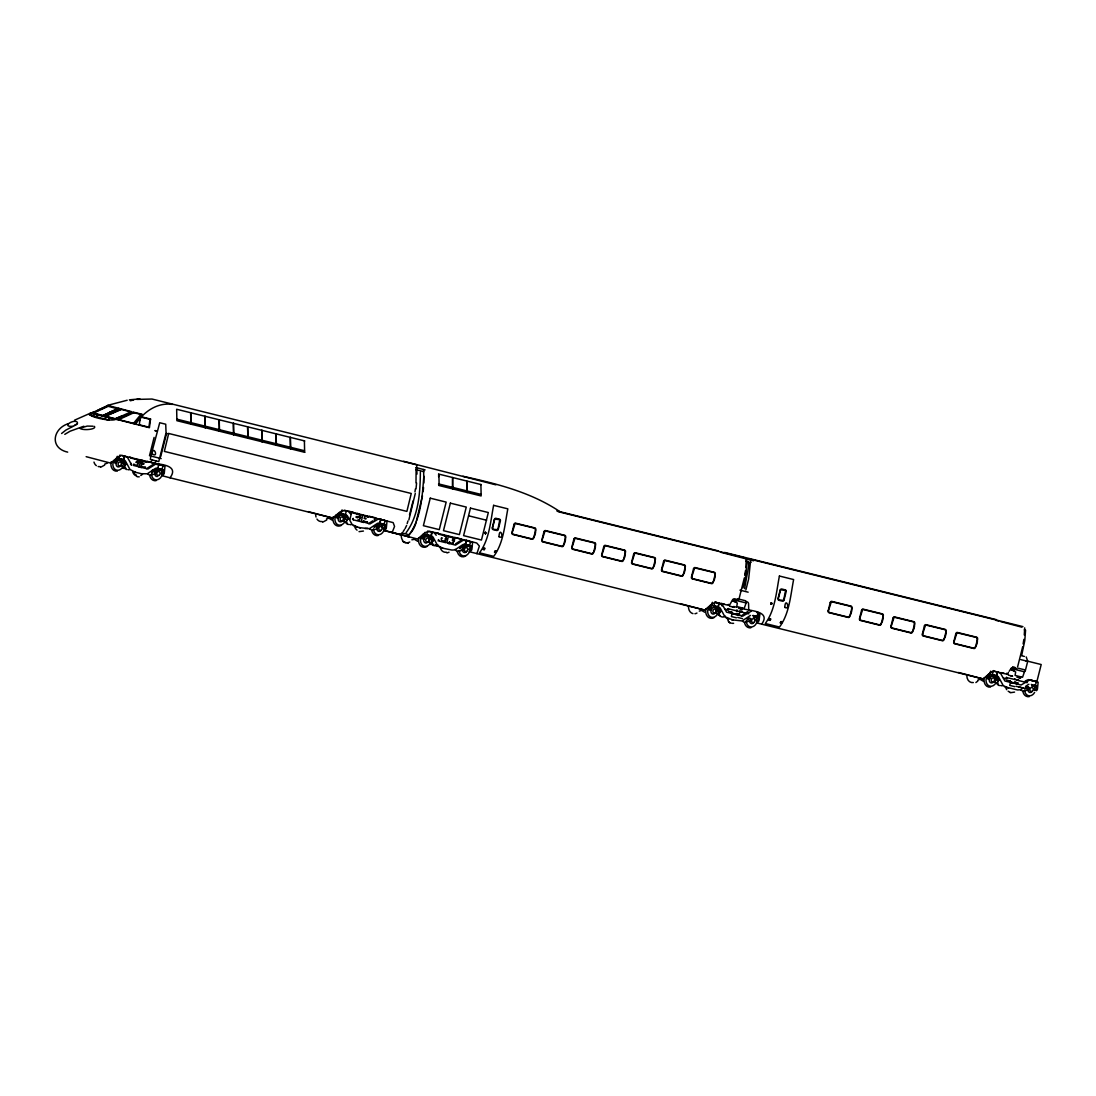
<?xml version="1.0" encoding="UTF-8"?>
<svg xmlns="http://www.w3.org/2000/svg" width="1096" height="1096" viewBox="0 0 1096 1096"><rect width="100%" height="100%" fill="white"/><g stroke="black" fill="none" stroke-linecap="round" stroke-linejoin="round"><path stroke-width="1.5" d="M130.438 464.115L131.164 464.951L131.164 463.416M141.85 466.321L141.124 467.677L140.822 466.69C139.617 466.526 147.124 467.197 145.412 467.129M352.487 519.052L353.213 519.874L353.213 518.34M449.894 542.41C448.839 541.602 448.949 544.753 449.565 542.438M756.98 618.815L755.76 620.583M1035.336 687.658L1034.103 689.439M191.115 424.207L190.581 412.713L176.661 409.26L176.881 420.686L304.743 452.319M190.814 424.125L190.882 412.781M205.336 427.728L204.815 416.233L190.814 412.767M205.048 427.646L205.116 416.302M219.57 431.249L219.036 419.741L205.034 416.288M219.269 431.166L219.337 419.823M233.791 434.77L233.27 423.262L219.269 419.809M233.503 434.687L233.558 423.344M248.025 438.277L247.491 426.782L233.489 423.33M247.723 438.208L247.792 426.865L262.245 430.44M262.245 441.798L261.725 430.303M261.944 441.729L262.013 430.372L276.48 433.961M276.48 445.319L275.945 433.824M276.178 445.25L276.247 433.893L290.7 437.482M290.7 448.839L290.18 437.345M290.399 448.771L290.467 437.414L304.743 440.948M304.633 452.292L304.4 440.866M423.837 476.198C422.234 496.639 421.015 520.107 407.794 536.602L409.288 536.971L384.025 530.368M423.864 483.048L423.604 469.54M438.633 476.774C438.701 466.937 439.578 490.46 438.578 483.911L453.045 487.487L452.99 488.98M452.511 487.35L452.456 477.486L438.537 474.047M452.689 488.912L452.758 477.568M467.225 492.501L466.69 481.007L452.689 477.541M466.923 492.433L466.992 481.076L481.254 484.61M438.77 485.46L481.144 495.954L480.911 484.528M746.349 559.015L745.787 567.591M747.225 561.33L745.348 578.592L742.978 587.922M750.664 560.07L748.637 579.03L745.869 589.963M1024.705 627.871L1024.281 634.968M745.951 561.015L748.5 561.645L748.705 565.92L744.595 588.607M745.362 622.09L750.281 621.021L750.883 618.76M139.247 425.193L140.028 418.891L141.644 416.864L150.645 419.083M139.932 420.59L140.124 419.097M150.536 419.056L149.412 427.714L91.132 412.863L74.542 420.179M416 482.829L416.124 467.691M416.014 488.885L416.59 482.994M423.138 491.666L423.549 487.515M757.624 617.733L758.569 613.719M414.946 491.885L415.411 488.926M415.288 493.474L408.877 519.874M422.481 495.844L416.48 520.6M744.787 575.099L745.513 570.537M745.266 575.099L745.992 570.509M1023.13 643.955L1023.856 639.393M151.796 473.787L151.906 471.266M117.272 456.306L115.436 460.813A2.055 1.63 -75.3 0 0 115.559 462.923L116.834 462.635L116.176 461.087L117.368 458.32L123.725 459.895A4.453 3.535 -75.3 0 1 125.711 461.512L130.027 469.526L135.383 472.239M120.053 454.963L118.669 459.032M122.766 461.485L121.779 461.238L121.574 465.499L124.876 468.225M123.492 460.238L124.643 455.703M137.74 459.758C139.809 459.457 138.192 465.951 136.644 464.964M138.452 466.677L141.535 467.033M139.932 466.649L139.206 466.458L140.877 459.854M139.206 466.458L140.877 466.882L142.549 460.279M154.111 437.427L149.494 455.689L150.399 455.936M152.467 460.032L150.371 459.512L150.837 456.046L159.728 422.741L165.729 424.221L166.058 432.838L158.756 461.594L155.659 460.813M157.701 468.704L158.852 464.156M160.674 456.69L166.551 433.454L167.332 433.66M134.013 471.883L141.261 473.705L147.289 473.801L154.906 468.732A4.453 3.535 -75.3 0 1 157.44 468.225L162.071 469.376L163.03 465.595L155.522 464.183L147.919 469.02L133.37 465.416M162.427 469.444L161.783 473.13M341.089 514.065L342.089 509.887M350.638 514.079L348.555 511.49L346.418 510.955L345.295 514.695L339.418 513.243L338.226 516.024L338.883 517.572L337.609 517.846A2.055 1.63 -75.3 0 1 337.486 515.736L338.746 513.517M349.939 519.326L351.775 512.051L353.118 512.407M360.42 516.216L359.447 520.066L357.995 519.71M362.927 514.778L361.255 521.381L361.981 521.573M363.584 521.97L369.955 523.943L378.613 518.915L385.08 520.518L384.121 524.299L379.791 523.23L380.75 519.449M374.079 526.984L378.052 524.422L379.12 524.683L378.641 525.573A3.302 2.617 -75.3 0 0 377.216 528.93L379.353 524.957L374.38 527.245M379.75 523.628L380.901 519.093M384.477 524.368L384.203 527.368L382.984 528.382M409.507 515.024L413.055 500.995M424.906 532.409L423.07 536.903A2.055 1.63 -75.3 0 0 423.193 539.013L424.467 538.739L423.81 537.191L424.988 534.41L431.358 535.985A4.453 3.535 -75.3 0 1 433.345 537.615L437.647 545.616L443.017 548.343M426.673 535.232L427.673 531.053L434.139 532.656L436.222 535.245M429.413 537.328L429.235 541.808M431.906 532.108L430.879 535.875L426.714 534.848M431.125 536.328L432.276 531.793M442.332 538.122C441.017 536.191 440.277 541.41 443.579 540.89M445.346 539.958L446.319 536.108L442.99 535.273M446.839 542.547L448.511 535.944M452.826 537.725C456.868 538.067 452.963 545.794 449.524 542.342M459.662 548.151L463.635 545.603L464.704 545.863L464.225 546.753A3.302 2.617 -75.3 0 0 462.8 550.096L458.183 551.055M459.964 548.411L464.937 546.123L462.8 550.096M465.375 544.411L466.334 540.616C473.445 539.739 469.568 548.356 465.69 544.479M465.334 544.794L466.485 540.26M470.061 545.548L469.787 548.548L468.567 549.548M485.281 533.766L485.281 532.177L485.624 533.738M712.373 602.307L710.249 607.951A2.055 1.63 -75.3 0 0 710.372 610.061L711.647 609.773L710.989 608.225L712.181 605.458L718.538 607.033A4.453 3.535 -75.3 0 1 720.524 608.65L724.84 616.664L733.128 620.158M713.852 606.266L714.866 602.101M713.907 605.883L717.976 606.896L719.099 603.143M732.142 613.527L731.375 616.541L736.389 617.788M744.321 577.962L738.8 599.827L734.731 598.827A2.548 2.014 -75.3 0 0 732.525 599.923L729.32 605.485L715.496 602.348L712.29 603.677L704.687 610.061L469.239 551.699M756.966 616.938L758.117 612.404M756.774 618.432L757.24 616.582M771.063 602.869C770.885 606.321 770.255 602.279 771.735 603.143M771.666 604.211L771.447 602.964M990.716 671.163L988.606 676.807A2.055 1.63 -75.3 0 0 988.715 678.917L989.989 678.63L989.332 677.081L990.524 674.314L996.565 675.807L997.524 672.026L1000.497 673.204L1004.909 681L1021.075 685L1029.719 679.986M993.36 670.588L992.209 675.122M995.1 677.068L994.771 681.698M997.524 672.026L996.483 675.78M1017.54 667.122L1022.678 646.818M1021.719 655.216L1024.801 640.502L1025.568 630.186L1024.308 629.871M1025.185 671.245L1027.706 661.313L1026.212 656.929M1026.952 687.918L1028.528 686.959M1031.295 684.397C1034.953 688.069 1038.761 680.767 1033.706 680.986M1036.46 681.246L1036.926 682.164M1035.117 687.288L1035.583 685.438M1036.926 681.438L1041.2 664.532L1026.336 660.847M86.146 456.676L110.655 463.115L118.245 456.731L121.464 455.402L154.961 463.403L156.098 460.923M407.164 523.6L407.931 520.997M771.598 603.992L771.639 603.238M422.96 534.327L422.44 535.437M710.14 605.362L709.619 606.472M988.482 674.218L987.976 675.328M343.651 520.627L343.692 516.737M719.688 615.363L716.387 612.637L716.455 608.938M1029.226 687.617L1028.322 689.987A3.302 2.617 -75.3 0 1 1028.938 687.548M746.609 620.925L744.444 622.61L742.54 621.185M405.095 528.615L406.616 525.45M162.372 475.787L170.031 477.801C178.415 466.636 164.523 464.635 155.536 463.553L154.961 463.403M392.08 532.725L394.546 526.423L393.163 522.614L345.021 510.421L340.294 511.654L332.691 518.038L170.031 477.801M476.897 553.713L479.377 546.068L476.719 543L429.851 531.409L425.111 532.642L417.521 539.027L393.012 532.588M757.076 622.953L761.679 624.158C771.57 610.541 749.157 611.02 741.074 608.266M363.598 522.45L363.899 521.244L363.68 522.463M747.171 618.856L748.5 618.377L748.116 619.939L747.171 619.692M1025.514 687.713L1026.459 686.781L1026.459 688.795L1018.663 686.85M96.489 416.85L97.736 414.932M106.052 417.124L104.915 419.069L103.531 418.727M108.436 419.932L109.71 417.96L108.792 417.74M422.111 535.875L421.7 536.547A2.055 1.63 -75.3 0 0 421.522 537.287M97.585 414.973L96.914 414.617M106.134 417.22L105.243 416.809M109.833 418.001L108.545 419.96L106.928 419.563M403.15 531.546L404.438 529.587M483.199 549.329L484.24 549.589M484.199 549.178L483.309 548.959M495.584 551.987L494.68 551.768M769.995 619.87L769.091 619.651M781.366 622.679L780.462 622.46M1008.43 672.396L1007.662 674.341L993.853 671.204L990.633 672.533L983.043 678.917L761.679 624.158M1009.252 671.19L1010.868 668.779A2.548 2.014 -75.3 0 1 1013.074 667.683L1017.143 668.683M142.055 414.726L140.891 414.425L133.52 423.344L117.464 419.33M156.002 469.499L152.043 472.061M135.589 424.289C143.521 411.945 157.098 402.164 172.469 404.41M406.082 532.711C418.713 515.969 420.165 492.597 420.371 472.171M134.383 423.988L142.329 414.37L133.315 412.123L116.861 419.617M402.205 532.615L400.314 534.752L384.011 530.491M741.91 610.965L739.636 611.047M485.583 533.601L485.857 532.546M771.379 604.293L771.557 603.101M89.256 414.713L90.749 415.083L92.393 413.411L105.915 416.973M107.435 463.074L104.764 464.088M125.985 464.17L124.259 467.375L126.41 469.595M329.485 517.997L326.512 518.901M348.035 519.093C345.678 520.175 345.802 525.135 348.898 524.463M415.069 539.164L411.863 539.807M433.619 540.273C430.098 541.89 432.961 548.206 435.989 544.657M446.606 538.369L445.812 538.615M702.248 610.198L699.289 611.116M720.798 611.308C716.263 614.459 722.168 619.158 725.251 616.062M980.591 679.054L977.92 680.082M999.141 680.164C996.798 681.233 996.922 686.206 1000.018 685.534M61.582 433.509L65.87 430.098L76.816 424.371M104.654 465.088L100.599 467.28M326.704 520.011L322.649 522.203M975.892 682.548L977.81 681.082M742.417 607.883L741.225 608.349M1020.76 676.725L1019.568 677.191M77.528 423.536L74.501 425.399M374.174 519.874L375.175 519.189M747.938 611.404L741.362 615.788M1025.281 680.931L1028.349 679.63L1038.145 682.178L1037.46 688.891A2.055 1.63 -75.3 0 1 1036.364 690.699L1035.364 689.85L1036.679 688.795L1036.953 685.795L1035.227 685.37M485.446 533.697L485.542 532.245M146.549 468.65L154.152 463.827M368.599 523.587L372.777 520.806M438.071 545.013L436.345 546.068L435.016 545.452M455.566 543.822L461.786 539.931M458.991 550.521L456.95 551.535L455.087 549.384M1022.993 688.096L1020.458 689.781L1017.444 689.946L1004.388 686.699M1025.527 686.411L1028.062 684.726A4.453 3.535 -75.3 0 1 1028.897 684.315M748.39 618.815L749.801 617.884M1026.733 687.672L1028.158 686.726M423.056 538.451L421.823 538.657M64.787 434.359L70.089 431.208L83.858 426.234M1014.965 678.767L1014.704 679.534M68.418 423.631C52.813 428.468 49.293 448.086 67.692 452.141M93.133 412.918L96.695 411.206M118.711 419.631L133.931 412.699M91.475 412.945L94.256 411.603M98.147 410.11L108.285 405.547L131.438 411.63L114.957 419.124M91.817 413.041L107.915 405.438M100.503 409.411L104.682 407.479M93.475 413.028L108.216 406.328L117.738 408.822L102.997 415.535L92.064 412.658M102.243 415.781L117.738 408.822M104.531 416.384L120.998 408.89M105.134 416.096L120.848 409.288L130.821 411.904M105.586 416.22L120.93 409.657M115.107 418.727L121.807 416.042M97.887 410.63L99.12 410.055M108.956 412.671L118.724 408.287M129.04 469.855L127.753 469.609M149.96 475.349L147.727 474.047M351.09 524.779L349.802 524.546M372.01 530.272L369.777 528.971M1002.196 685.836L1000.922 685.603M1023.116 691.343L1020.897 690.028M363.173 521.066L364.187 521.956L362.872 522.258M438.373 539.657L439.099 540.492L438.071 540.862M727.73 608.664L742.417 612.308M1006.073 677.52L1019.321 680.452M751.034 562.275L748.815 563.043M363.434 531.053L359.05 531.642M446.894 552.946L449.018 552.22M1014.553 692.11L1010.279 692.74M160.948 473.445L161.824 474.349A2.055 1.63 -75.3 0 0 162.359 473.91L163.523 472.801L163.797 469.8L162.071 469.376M162.304 473.815L163.194 474.705A2.055 1.63 -75.3 0 0 164.304 472.897L164.975 466.184L158.865 464.567M107.614 405.369L127.177 400.245M1034.994 690.343L1034.008 689.576M115.642 419.302C111.518 422.152 83.063 415.973 91.132 412.863L92.091 413.082M152.33 472.321L156.331 469.787L157.427 470.061M130.273 400.766L133.507 400.026M150.549 474.952L155.577 473.91M372.599 529.889L377.517 528.806M458.882 550.85L463.211 550.014M1023.705 690.946L1028.747 689.905M751.377 611.13L742.732 616.144L735.389 614.377M136.726 399.41L152.002 399.04L416.644 464.814L416.973 474.116M129.383 399.821L139.918 398.917M741.239 611.938L739.389 611.787M122.971 468.362L125.972 468.198M364.968 528.519L367.968 528.368M430.605 544.452L433.605 544.287M360.091 516.696L360.488 517.353L357.94 516.339M737.074 609.938L736.211 610.431L737.293 611.116M137.123 476.746L139.261 476.842M408.233 543.383L404.04 542.342L402.506 540.712M142.795 463.293L141.343 463.43L142.644 464.553M93.092 426.207L87.214 426.084L79.803 428.276C82.871 430.838 97.023 429.385 94.434 426.371M137.37 461.69L138.439 462.43L136.794 461.731M137.411 462.43L138.822 461.759M453.004 539.766L454.073 540.506L452.429 539.821M453.045 540.506L454.456 539.835M143.439 464.115L141.891 463.375L143.782 464.156M358.488 517.216L360.694 517.463L360.57 516.517M1016.184 679.643L1017.979 679.904M131.753 465.019L127.342 457.21L121.875 455.429M119.094 458.745L123.41 459.813M346.418 510.955L343.925 510.352M718.14 606.937L719.182 603.17L715.25 602.197L722.154 604.348L726.566 612.157L734.649 614.157M756.884 616.514L752.952 615.541M90.886 413L92.393 413.411M107.203 405.684L108.271 405.958M733.58 607.17L732.525 606.91L733.813 607.211M137.521 465.17L137.699 465.211M453.169 543.26L453.333 543.287M358.995 527.587L369.338 528.724L376.955 523.669A4.453 3.535 -75.3 0 1 379.49 523.162L385.847 524.737L385.573 527.738L384.271 528.765L385.244 529.628A2.055 1.63 -75.3 0 0 386.354 527.82L387.025 521.121L380.915 519.49M731.758 619.802L742.102 620.939L749.719 615.87A4.453 3.535 -75.3 0 1 750.541 615.459M135.356 459.183L138.685 460.019L136.479 459.457M360.748 514.942L356.652 513.914M364.9 515.942L365.817 516.189L364.173 515.75L365.612 516.106M161.372 469.609L158.002 468.773M1025.308 669.957L1018.513 668.286M451.196 537.287L449.757 536.93L450.826 537.204M161.126 470.581L157.084 469.568M340.322 514.873L344.459 515.928M430.344 536.136L425.919 535.026M733.512 607.143L729.662 606.17M430.098 537.122L425.673 535.999M995.867 676.04L992.497 675.191M1034.528 685.603L1031.994 684.973M991.428 675.944L995.182 676.89M445.332 541.301L444.538 541.136L445.538 541.369M146.7 461.991L144.398 461.43L146.659 461.978M365.42 516.093L368.749 516.928L367.996 516.737M446.319 536.108L444.825 535.739M756.706 612.459L759.953 613.664L759.117 620.035A2.055 1.63 -75.3 0 1 758.007 621.843L757.021 621.007L758.336 619.939L758.61 616.938L752.884 615.527M997.442 671.999L993.209 670.958M1030.747 680.205L1032.98 680.753M1019.266 677.808L1020.582 678.15L1019.486 677.876M748.157 592.183L739.964 590.141M745.801 600.827L737.772 598.827M454.087 538.026L450.744 537.191M344.473 514.901L341.377 514.134M465.389 544.78L464.526 544.575L468.129 545.493M118.861 460.087L117.984 459.882L122.026 460.895M382.888 525.45L379.134 524.505M465.142 545.753L464.279 545.548L468.307 546.562M366.694 521.874L367.448 522.052L366.489 521.792M728.593 611.376L731.772 612.185L729.991 611.732M731.457 612.102L732.155 612.267M1006.95 680.232L1010.115 681.041L1008.347 680.589M1009.8 680.959L1010.17 681.027M1015.622 682.383L1014.458 682.082L1018.115 683.014L1016.348 682.575M738.581 608.39L742.293 609.321L740.923 608.951M1010.868 675.766L1012.622 676.191L1011.252 675.835M403.671 461.293L495.844 484.829M462.923 476.267C497.022 483.747 531.779 492.364 560.974 512.366L744.622 557.782M556.837 510.928L718.044 550.809M724.593 552.425L996.401 619.665M751.171 559.412L1022.965 626.638M995.839 620.322L998.771 621.048M190.636 422.577L176.936 419.193M190.937 422.645L204.856 426.097M205.158 426.166L219.09 429.618M219.392 429.687L233.311 433.139M233.612 433.208L247.545 436.646M247.847 436.729L261.766 440.167M262.067 440.25L276 443.688M276.302 443.77L290.221 447.209M290.522 447.278L304.455 450.73M452.812 487.432L466.745 490.871M467.033 490.953L480.966 494.392M140.891 414.425L136.342 413.302M141.521 417.234L149.974 419.316L148.946 427.193L139.261 424.796M134.698 423.631L133.52 423.344M155.796 430.797L154.892 430.564L156.577 431.002M95.092 416.507L96.599 416.877M108.847 420.042L91.776 415.576M468.691 515.819L486.555 520.244M1021.157 655.655L1024.363 656.436M746.034 601.622L747.157 601.896A2.548 2.014 -75.3 0 1 748.582 603.896L748.732 610.28M150.837 456.046L160.057 458.32M156.002 460.909L151.906 459.882M147.234 461.361L153.851 463.005M349.46 511.394L352.761 512.202M369.284 516.285L375.901 517.929M435.044 532.56L438.345 533.368M454.867 537.465L461.485 539.095M733.662 606.472L736.69 607.225M1036.131 681.575L1030.72 680.041M466.334 540.616L463.156 540.287L455.539 545.109L447.469 543.109M444.113 535.56L438.551 534.149M739.773 611.582L748.869 613.829M1018.115 680.424L1027.212 682.685M119.478 458.84L123.327 459.799L124.286 456.005M495.981 551.863L494.954 551.685M770.392 619.733L769.365 619.569M781.763 622.555L780.626 622.213M341.527 513.777L345.774 514.819A4.453 3.535 -75.3 0 1 347.761 516.435L352.076 524.45L357.433 527.176M992.634 674.835L996.881 675.876A4.453 3.535 -75.3 0 1 998.867 677.506L1003.183 685.521L1008.539 688.233M725.155 609.212L726.675 609.582M1003.511 678.054L1005.018 678.438M1016.252 683.411L1010.142 681.904L1013.732 683.219M353.803 519.942L361.885 521.943M439.386 541.109L445.853 542.712M737.759 617.445L742.54 618.624M1016.102 686.288L1020.883 687.48M1014.745 686.63L1009.717 685.397L1010.485 682.383L1014.047 683.301M1020.76 659.614L1027.706 661.313L1025.856 660.792M1018.417 677.629L1019.102 677.794M444.88 535.752L445.565 535.93M452.949 537.752L454.319 538.095M137.247 459.649L138.685 460.019M716.4 607.951L713.907 607.321M136.616 413.37L132.712 412.384M447.565 542.739L448.511 542.972L447.785 542.794M115.272 419.412L110.258 418.11M1031.87 680.52L1034.432 681.123M1031.747 685.945L1034.227 686.548M753.637 616.116L755.747 616.623M753.39 617.089L755.5 617.596M738.005 613.719L739.773 614.157L736.704 613.376M1012.649 666.793L1014.91 667.382M1011.005 668.478L1024.596 671.834M1011.375 670.081L1014.252 670.807M732.662 599.622L746.239 602.978M733.032 601.225L735.909 601.964M1016.924 677.246L1017.65 677.438M714.154 606.335L717.469 607.157M143.371 461.169L144.494 461.443M380.038 523.696L382.97 524.409M365.242 521.504L363.598 521.08M119.341 459.197L122.273 459.923M135.178 464.594L133.548 464.17M366.379 516.326L368.366 516.805M735.704 614.445L731.799 613.048L738.622 615.171M140.151 466.69L140.877 466.882M466.499 540.657L472.609 542.287L471.938 549A2.055 1.63 -75.3 0 1 470.828 550.809L469.841 549.959L471.157 548.904L471.431 545.904L465.06 544.328A4.453 3.535 -75.3 0 0 462.539 544.835L454.922 549.891L451.922 550.055L441.647 547.986L436.29 545.26M143.727 461.252L142.124 460.841M1008.347 675.122L1011.471 675.89M740.553 608.869L741.129 609.02M143.768 461.252L143.11 461.087M416.165 467.581L425.097 469.91M1000.703 621.61L1021.773 627.145M415.644 469.568L423.81 471.705M720.428 552.192L753.582 560.796M558.028 511.585L560.974 512.366M106.189 416.37L115.71 418.864M72.432 426.344C60.527 426.988 74.72 418.234 77.487 422.481M1001.086 672.615L1004.142 673.41M1035.076 685.712L1036.679 686.123M721.209 603.348L724.264 604.156M995.058 677.26L996.209 678.958M159.523 458.183L161.167 458.594M756.733 616.856L758.336 617.267M442.866 534.588L444.195 534.944M437.359 533.231L438.701 533.574M357.282 513.421L358.611 513.764M994.839 681.52L998.031 684.219M352.967 512.969L357.981 514.202M958.534 672.478L983.043 678.917M469.554 545.808L471.143 546.233M152.084 462.69L151.385 462.019M129.725 457.128L131.068 457.484M130.917 458.046L135.931 459.279M383.97 524.642L385.559 525.066M750.281 621.021L749.979 621.131A3.302 2.617 -75.3 0 1 750.596 618.692M680.178 603.622L704.687 610.061M161.92 469.718L163.523 470.143M402.766 533.122L408.945 534.752L411.617 531.738A17.7 10.755 -76.1 0 0 416.179 521.97M429.317 541.616L432.495 544.328M343.61 520.422L346.925 523.148M308.182 511.599L332.691 518.038M121.574 465.499L124.821 468.595M405.78 542.589L402.835 541.451M93.626 413.754L94.557 413.987L93.16 415.918L90.749 415.083M360.365 527.957L353.282 525.628M1016.156 683.794L1016.965 684.027M135.781 462.17L138.11 463.046M452.319 540.575L453.744 541.136M365.954 518.326L364.42 517.737M365.831 519.079L364.105 518.408M357.556 517.833L355.995 517.23M143.055 463.074L143.905 463.389M356.31 516.517L360.146 517.983M445.127 538.903L446.25 539.807M726.045 617.843L728.826 619.021M728.676 622.049L730.484 622.898M1010.923 669.218L1015.663 671.944L1015.088 675.41L1019.732 676.575L1022.554 677.26L1024.226 672.506M732.58 600.361L737.32 603.088L736.745 606.554L741.389 607.718L744.211 608.403L745.869 603.649M980.495 679.561L983.071 681.096M702.152 610.705L704.728 612.239M414.973 539.657L417.549 541.205M329.389 518.49L331.965 520.038M1007.484 674.204L1006.662 673.245M729.128 605.348L728.306 604.389M994.36 681.589L997.977 684.575M719.634 615.733L716.017 612.733A3.302 2.617 -75.3 0 0 716.346 609.116L716.168 608.869M432.454 544.685L428.837 541.698A3.302 2.617 -75.3 0 0 429.166 538.081M343.254 520.532L346.87 523.518M996.867 680.287L998.045 681.328M998.237 681.575L995.771 677.232M718.524 611.431L719.894 612.719M431.345 540.397L432.523 541.438M432.715 541.671L430.235 537.328M345.761 519.216L347.131 520.504M123.711 464.293L125.081 465.581M987.688 678.904L987.345 678.547A2.055 1.63 -75.3 0 1 987.085 677.917M709.345 610.047L709.002 609.705A2.055 1.63 -75.3 0 1 708.742 609.061M336.582 517.833L336.239 517.49A2.055 1.63 -75.3 0 1 335.979 516.846M114.532 462.909L114.189 462.567A2.055 1.63 -75.3 0 1 114.08 460.457M728.347 621.309L729.895 622.939M1006.635 677.314L1007.019 678.588L1005.69 679.068M728.292 608.472L728.676 609.746L727.333 610.225M382.888 528.505L383.874 529.272A2.055 1.63 -75.3 0 0 384.408 528.834M718.688 611.65L717.428 608.376M344.966 517.737L345.925 519.436M122.916 462.8L123.875 464.512M997.511 677.15L998.936 679.821M720.593 610.965L719.154 608.294A4.453 3.535 -75.3 0 0 718.634 607.54M433.413 539.917L431.975 537.245A4.453 3.535 -75.3 0 0 431.44 536.506M347.829 518.75L346.391 516.079A4.453 3.535 -75.3 0 0 345.857 515.339M125.78 463.827L124.341 461.156A4.453 3.535 -75.3 0 0 123.136 459.854M721.483 604.855L722.045 605.924M717.579 608.623L717.866 610.116M430.385 537.574L430.673 539.068M344.651 516.161L345.103 517.901M122.615 461.238L123.053 462.978M1029.171 696.672A7.96 6.316 -75.3 0 1 1023.02 692.165M1034.624 692.398A6.795 5.398 -75.3 0 1 1028.486 695.713A6.795 5.398 -75.3 0 1 1024.664 689.932M1031.788 691.946A3.302 2.617 -75.3 0 1 1027.897 689.877M994.702 677.972A3.302 2.617 -75.3 0 1 994.867 680.411M990.51 687.096A7.96 6.316 -75.3 0 1 984.331 677.78M996.716 676.753A6.795 5.398 -75.3 0 1 996.99 678.767M995.963 682.835A6.795 5.398 -75.3 0 1 988.291 685.425A6.795 5.398 -75.3 0 1 987.03 676.301M993.127 682.383A3.302 2.617 -75.3 0 1 989.332 680.931A3.302 2.617 -75.3 0 1 991.675 676.479M995.511 675.52A4.453 3.535 -75.3 0 1 996.291 675.848M987.044 677.177A2.055 1.63 -75.3 0 1 987.236 676.438M1009.964 692.056A7.96 6.316 -75.3 0 1 1008.169 691.206M1006.731 689.685A7.96 6.316 -75.3 0 1 1005.813 687.644M973.303 682.575A7.96 6.316 -75.3 0 1 966.823 675.711M426.974 546.534A7.96 6.316 -75.3 0 1 420.412 545.589A7.96 6.316 -75.3 0 1 418.809 537.889M431.18 536.848A6.795 5.398 -75.3 0 1 431.468 538.876M430.44 542.945A6.795 5.398 -75.3 0 1 422.768 545.534A6.795 5.398 -75.3 0 1 421.508 536.41M428.413 541.588A3.302 2.617 -75.3 0 1 427.591 542.479M426.591 542.972A3.302 2.617 -75.3 0 1 423.714 540.424A3.302 2.617 -75.3 0 1 426.139 536.588M465.636 556.097A7.96 6.316 -75.3 0 1 457.498 552.274M469.869 550.535A6.795 5.398 -75.3 0 1 464.663 555.905A6.795 5.398 -75.3 0 1 459.416 552.055M466.252 552.055A3.302 2.617 -75.3 0 1 462.375 549.986M462.992 547.534A3.302 2.617 -75.3 0 1 464.8 546.15M750.828 627.816A7.96 6.316 -75.3 0 1 744.677 623.309M756.24 615.719A6.795 5.398 -75.3 0 1 757.035 617.459M757.048 621.569A6.795 5.398 -75.3 0 1 750.993 626.981A6.795 5.398 -75.3 0 1 746.321 621.076M754.582 618.569A3.302 2.617 -75.3 0 1 754.87 619.733M753.445 623.09A3.302 2.617 -75.3 0 1 749.554 621.021M714.154 617.582A7.96 6.316 -75.3 0 1 707.605 616.623A7.96 6.316 -75.3 0 1 705.988 608.924M718.373 607.896A6.795 5.398 -75.3 0 1 718.387 612.006M717.62 613.979A6.795 5.398 -75.3 0 1 709.948 616.582A6.795 5.398 -75.3 0 1 708.687 607.444M714.784 613.527A3.302 2.617 -75.3 0 1 710.989 612.075A3.302 2.617 -75.3 0 1 713.332 607.622M708.701 608.321A2.055 1.63 -75.3 0 1 708.893 607.581M409.753 542.013A7.96 6.316 -75.3 0 1 407.767 542.684M402.547 540.232A7.96 6.316 -75.3 0 1 401.287 535.821M446.428 552.247A7.96 6.316 -75.3 0 1 440.277 547.753M733.608 623.295A7.96 6.316 -75.3 0 1 731.621 623.199M728.388 620.829A7.96 6.316 -75.3 0 1 727.456 618.788M696.946 613.048A7.96 6.316 -75.3 0 1 694.946 613.719M692.96 613.637A7.96 6.316 -75.3 0 1 688.48 606.855M322.183 521.518A7.96 6.316 -75.3 0 1 316.963 519.066M316.032 517.011A7.96 6.316 -75.3 0 1 315.703 514.654M357.049 530.135A7.96 6.316 -75.3 0 1 354.693 526.587M100.133 466.595A7.96 6.316 -75.3 0 1 98.147 466.499M96.352 465.649A7.96 6.316 -75.3 0 1 93.982 462.087M142.576 474.102A7.96 6.316 -75.3 0 1 140.781 475.486M136.808 476.061A7.96 6.316 -75.3 0 1 132.643 471.65M136.068 474.664A6.795 5.398 -75.3 0 1 134.534 473.938M343.582 516.901A3.302 2.617 -75.3 0 1 343.76 519.353M341.39 525.368A7.96 6.316 -75.3 0 1 334.842 524.422A7.96 6.316 -75.3 0 1 333.225 516.723M345.61 515.682A6.795 5.398 -75.3 0 1 345.884 517.696M344.856 521.765A6.795 5.398 -75.3 0 1 337.184 524.368A6.795 5.398 -75.3 0 1 335.924 515.243M342.007 521.312A3.302 2.617 -75.3 0 1 338.226 519.86A3.302 2.617 -75.3 0 1 340.555 515.408M335.938 516.12A2.055 1.63 -75.3 0 1 336.116 515.38M378.065 535.601A7.96 6.316 -75.3 0 1 371.914 531.108M384.285 529.368A6.795 5.398 -75.3 0 1 378.216 534.78A6.795 5.398 -75.3 0 1 373.544 528.875M381.819 526.354A3.302 2.617 -75.3 0 1 382.107 527.532M380.668 530.875A3.302 2.617 -75.3 0 1 376.901 527.546M377.408 526.368A3.302 2.617 -75.3 0 1 378.216 525.464M117.354 471.116A7.96 6.316 -75.3 0 1 111.176 461.786M123.56 460.758A6.795 5.398 -75.3 0 1 123.574 464.868M122.807 466.841A6.795 5.398 -75.3 0 1 115.875 469.883A6.795 5.398 -75.3 0 1 113.107 462.279M119.971 466.389A3.302 2.617 -75.3 0 1 116.19 463.046M116.697 461.882A3.302 2.617 -75.3 0 1 118.519 460.484M156.016 480.678A7.96 6.316 -75.3 0 1 149.864 476.171M162.222 470.321A6.795 5.398 -75.3 0 1 162.496 472.335M162.235 474.431A6.795 5.398 -75.3 0 1 156.18 479.843A6.795 5.398 -75.3 0 1 151.508 473.938M151.769 471.842A6.795 5.398 -75.3 0 1 152.536 469.869M157.619 476.445A3.302 2.617 -75.3 0 1 154.742 473.883M154.851 472.623A3.302 2.617 -75.3 0 1 157.166 470.047M448.456 542.794C449.182 545.767 450.511 540.547 448.456 542.794M151.919 453.662C159.084 459.114 153.659 444.305 151.919 453.662M498.968 536.684C505.092 540.177 499.666 525.094 498.968 536.684M784.75 607.376C791.038 610.746 785.49 595.745 784.75 607.376M155.564 472.801L155.166 474.006A3.302 2.617 -75.3 0 1 156.605 470.65L157.468 469.869L155.564 472.801M492.515 527.82L493.186 529.313L497.844 529.669L499.817 519.668L494.789 519.12L492.515 527.82M512.175 532.683L512.846 534.177L532.108 538.944C534.958 537.725 536.766 530.628 534.821 528.217L515.147 523.463L512.175 532.683M542.095 540.081L542.767 541.575L562.029 546.342C564.878 545.123 566.673 538.04 564.741 535.615L545.068 530.861L542.095 540.081M572.002 547.479L572.687 548.986L591.95 553.74C594.786 552.521 596.594 545.438 594.662 543.027L574.975 538.259L572.002 547.479M601.923 554.877L602.595 556.384L621.857 561.138C624.706 559.933 626.515 552.836 624.569 550.425L604.896 545.657L601.923 554.877M631.844 562.289L632.515 563.782L651.778 568.55C654.627 567.331 656.422 560.234 654.49 557.823L634.817 553.055L631.844 562.289M661.751 569.687L662.436 571.18L681.698 575.948C684.534 574.729 686.343 567.632 684.411 565.221L664.724 560.453L661.751 569.687M691.672 577.085L692.343 578.578L711.605 583.346C714.455 582.127 716.263 575.03 714.318 572.619L694.645 567.865L691.672 577.085M778.297 598.512L778.968 600.005L783.626 600.361L785.599 590.36L780.585 589.812L778.297 598.512M828.37 610.897L829.056 612.404L848.318 617.158C851.167 615.938 852.962 608.855 851.03 606.444L831.357 601.677L828.37 610.897M859.716 618.651L860.387 620.144L879.65 624.912C882.499 623.692 884.294 616.61 882.362 614.185L862.689 609.431L859.716 618.651M891.144 626.433L891.815 627.926L911.077 632.693C913.927 631.474 915.722 624.378 913.79 621.966L894.117 617.199L891.144 626.433M922.558 634.2L923.243 635.694L942.505 640.461C945.355 639.242 947.15 632.145 945.218 629.734L925.545 624.98L922.558 634.2M953.986 641.968L954.671 643.475L973.933 648.229C976.769 647.01 978.577 639.927 976.646 637.516L956.959 632.748L953.986 641.968M493.611 505.338C490.515 521.312 489.446 539.438 479.486 552.836L493.707 556.357C503.667 542.945 504.735 524.833 507.832 508.845L493.611 505.338M779.407 576.03C776.297 592.004 775.228 610.13 765.282 623.528L779.489 627.049C789.449 613.65 790.517 595.525 793.614 579.551L779.407 576.03M168.688 433.468L164.345 451.388L406.89 511.394L411.247 493.474L168.688 433.468M430.249 498.173L423.385 525.696L439.291 529.628L446.168 502.105L430.249 498.173M450.36 503.146L443.483 530.67L459.402 534.601L466.266 507.078L450.36 503.146M470.458 508.119L463.594 535.643L481.459 540.054L488.323 512.531L470.458 508.119M494.378 519.518L492.282 527.793A1.548 1.233 -75.3 0 0 493.09 529.587L496.694 530.478A1.548 1.233 -75.3 0 0 498.269 529.272L500.365 520.997A1.548 1.233 -75.3 0 0 499.543 519.189L495.954 518.312A1.548 1.233 -75.3 0 0 494.378 519.518M514.038 524.381L511.942 532.656A1.548 1.233 -75.3 0 0 512.764 534.451L532.067 539.232A1.548 1.233 -75.3 0 0 533.642 538.026L535.739 529.752A1.548 1.233 -75.3 0 0 534.917 527.943L515.613 523.176A1.548 1.233 -75.3 0 0 514.038 524.381M543.959 531.779L541.862 540.054A1.548 1.233 -75.3 0 0 542.671 541.862L561.974 546.63A1.548 1.233 -75.3 0 0 563.563 545.424L565.646 537.15A1.548 1.233 -75.3 0 0 564.837 535.341L545.534 530.574A1.548 1.233 -75.3 0 0 543.959 531.779M573.866 539.177L571.77 547.452A1.548 1.233 -75.3 0 0 572.591 549.26L591.895 554.028A1.548 1.233 -75.3 0 0 593.47 552.822L595.566 544.548A1.548 1.233 -75.3 0 0 594.758 542.739L575.441 537.972A1.548 1.233 -75.3 0 0 573.866 539.177M603.786 546.575L601.69 554.85A1.548 1.233 -75.3 0 0 602.512 556.658L621.816 561.426A1.548 1.233 -75.3 0 0 623.391 560.22L625.487 551.946A1.548 1.233 -75.3 0 0 624.665 550.151L605.362 545.37A1.548 1.233 -75.3 0 0 603.786 546.575M633.707 553.973L631.611 562.262A1.548 1.233 -75.3 0 0 632.419 564.056L651.723 568.838A1.548 1.233 -75.3 0 0 653.312 567.618L655.394 559.344A1.548 1.233 -75.3 0 0 654.586 557.549L635.283 552.768A1.548 1.233 -75.3 0 0 633.707 553.973M663.614 561.385L661.518 569.66A1.548 1.233 -75.3 0 0 662.34 571.454L681.644 576.236A1.548 1.233 -75.3 0 0 683.219 575.03L685.315 566.742A1.548 1.233 -75.3 0 0 684.507 564.947L665.19 560.166A1.548 1.233 -75.3 0 0 663.614 561.385M693.535 568.783L691.439 577.058A1.548 1.233 -75.3 0 0 692.261 578.852L711.564 583.634A1.548 1.233 -75.3 0 0 713.14 582.428L715.236 574.153A1.548 1.233 -75.3 0 0 714.414 572.345L695.111 567.577A1.548 1.233 -75.3 0 0 693.535 568.783M780.16 590.21L778.064 598.485A1.548 1.233 -75.3 0 0 778.886 600.293L782.476 601.17A1.548 1.233 -75.3 0 0 784.051 599.964L786.147 591.689A1.548 1.233 -75.3 0 0 785.325 589.895L781.736 589.004A1.548 1.233 -75.3 0 0 780.16 590.21M830.234 602.595L828.151 610.869A1.548 1.233 -75.3 0 0 828.96 612.678L848.263 617.445A1.548 1.233 -75.3 0 0 849.838 616.24L851.935 607.965A1.548 1.233 -75.3 0 0 851.126 606.157L831.823 601.389A1.548 1.233 -75.3 0 0 830.234 602.595M861.579 610.349L859.483 618.624A1.548 1.233 -75.3 0 0 860.292 620.432L879.595 625.2A1.548 1.233 -75.3 0 0 881.184 623.994L883.28 615.719A1.548 1.233 -75.3 0 0 882.458 613.911L863.155 609.143A1.548 1.233 -75.3 0 0 861.579 610.349M893.007 618.117L890.911 626.405A1.548 1.233 -75.3 0 0 891.719 628.2L911.023 632.981A1.548 1.233 -75.3 0 0 912.612 631.762L914.694 623.487A1.548 1.233 -75.3 0 0 913.886 621.692L894.583 616.911A1.548 1.233 -75.3 0 0 893.007 618.117M924.421 625.898L922.339 634.173A1.548 1.233 -75.3 0 0 923.147 635.968L942.45 640.749A1.548 1.233 -75.3 0 0 944.026 639.543L946.122 631.269A1.548 1.233 -75.3 0 0 945.314 629.46L926.01 624.693A1.548 1.233 -75.3 0 0 924.421 625.898M955.849 633.666L953.753 641.941A1.548 1.233 -75.3 0 0 954.575 643.749L973.878 648.517A1.548 1.233 -75.3 0 0 975.454 647.311L977.55 639.037A1.548 1.233 -75.3 0 0 976.742 637.242L957.425 632.461A1.548 1.233 -75.3 0 0 955.849 633.666M483.87 548.055L483.076 549.384L484.268 549.685L485.076 548.356L483.87 548.055M495.255 550.863L494.447 552.192L495.639 552.494L496.447 551.165L495.255 550.863M769.666 618.747L768.858 620.076L770.05 620.377L770.858 619.048L769.666 618.747M781.037 621.569L780.229 622.898L781.421 623.186L782.229 621.857L781.037 621.569M367.585 522.08L367.585 522.08M360.735 514.942L359.241 514.572L360.735 514.942M1032.144 691.329A2.055 1.63 -75.3 0 0 1032.665 687.809A2.055 1.63 -75.3 0 0 1029.939 689.37A2.055 1.63 -75.3 0 0 1032.144 691.329M993.483 681.767A2.055 1.63 -75.3 0 0 994.004 678.246A2.055 1.63 -75.3 0 0 991.277 679.808A2.055 1.63 -75.3 0 0 993.483 681.767M427.961 541.876A2.055 1.63 -75.3 0 0 428.468 538.355A2.055 1.63 -75.3 0 0 425.755 539.917A2.055 1.63 -75.3 0 0 427.961 541.876M466.622 551.439A2.055 1.63 -75.3 0 0 467.129 547.918A2.055 1.63 -75.3 0 0 464.416 549.48A2.055 1.63 -75.3 0 0 466.622 551.439M753.801 622.473A2.055 1.63 -75.3 0 0 754.308 618.952A2.055 1.63 -75.3 0 0 751.596 620.528A2.055 1.63 -75.3 0 0 753.801 622.473M715.14 612.911A2.055 1.63 -75.3 0 0 715.647 609.39A2.055 1.63 -75.3 0 0 712.934 610.965A2.055 1.63 -75.3 0 0 715.14 612.911M342.377 520.71A2.055 1.63 -75.3 0 0 342.884 517.189A2.055 1.63 -75.3 0 0 340.171 518.75A2.055 1.63 -75.3 0 0 342.377 520.71M381.038 530.272A2.055 1.63 -75.3 0 0 381.545 526.751A2.055 1.63 -75.3 0 0 378.832 528.313A2.055 1.63 -75.3 0 0 381.038 530.272M120.327 465.773A2.055 1.63 -75.3 0 0 120.834 462.252A2.055 1.63 -75.3 0 0 118.121 463.827A2.055 1.63 -75.3 0 0 120.327 465.773M158.989 475.335A2.055 1.63 -75.3 0 0 159.495 471.814A2.055 1.63 -75.3 0 0 156.783 473.39A2.055 1.63 -75.3 0 0 158.989 475.335"/></g></svg>
